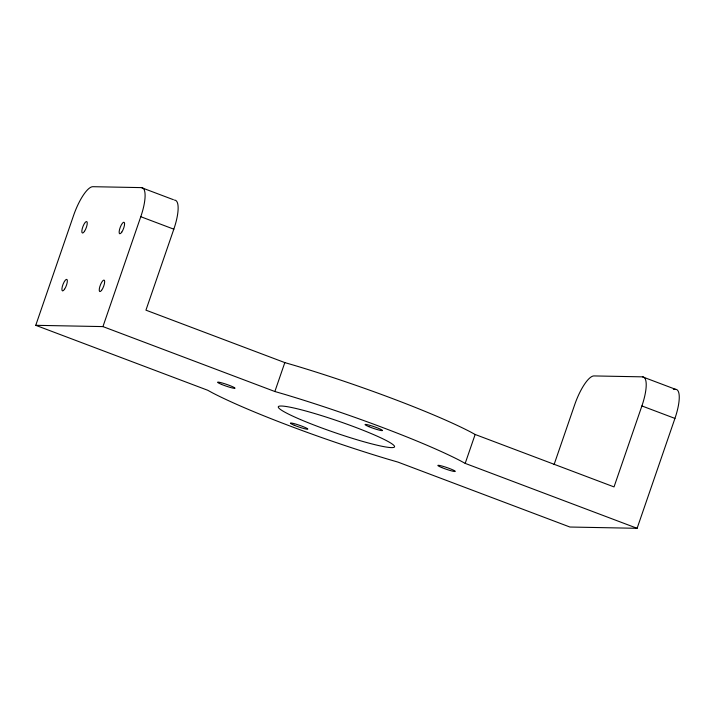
<?xml version="1.0" encoding="UTF-8"?>
<svg xmlns="http://www.w3.org/2000/svg" width="715" height="715" viewBox="0 0 715 715"><rect width="100%" height="100%" fill="white"/><g stroke="black" fill="none" stroke-linecap="round" stroke-linejoin="round"><path stroke-width="1.07" d="M554.071 464.607L574.708 404.663A30.727 8.839 -69.3 0 1 593.995 375.929L642.526 376.85L675.568 389.326A30.727 8.839 -69.3 0 1 674.942 418.418L637.11 528.305L569.909 527.026L397.987 462.113L388.227 459.271A153.654 14.997 19 0 1 212.721 392.991L207.672 390.238L35.75 325.316L73.591 215.429A30.727 8.839 -69.3 0 1 92.879 186.695L141.409 187.616L173.414 199.7M35.75 325.316L102.942 326.594L140.784 216.708A30.727 8.839 -69.3 0 0 141.409 187.616M174.451 200.093A30.727 8.839 -69.3 0 1 173.825 229.184L145.94 310.158L284.82 362.603L294.589 365.445A153.654 14.997 19 0 1 470.095 431.717L475.144 434.47L614.024 486.915L641.9 405.941A30.727 8.839 -69.3 0 0 642.526 376.85M102.942 326.594L274.864 391.516L284.82 362.603M637.11 528.305L465.188 463.383L475.144 434.47M673.36 389.282L675.568 389.326M274.864 391.516L284.633 394.358A153.654 14.997 19 0 1 460.138 460.639L465.188 463.383M140.784 216.708L173.825 229.184M641.9 405.941L674.942 418.418M64.538 289.235A6.149 1.77 -69.3 0 0 67.031 279.538A6.149 1.77 -69.3 0 0 62.303 286.581A6.149 1.77 -69.3 0 0 64.538 289.235M121.782 232.107A6.149 1.77 -69.3 0 0 124.276 222.419A6.149 1.77 -69.3 0 0 119.548 229.452A6.149 1.77 -69.3 0 0 121.782 232.107M101.602 290.317A6.149 1.77 -69.3 0 0 104.47 280.423A6.149 1.77 -69.3 0 0 99.787 286.742A6.149 1.77 -69.3 0 0 101.602 290.317M84.513 231.303A6.149 1.77 -69.3 0 0 86.908 221.677A6.149 1.77 -69.3 0 0 82.189 228.88A6.149 1.77 -69.3 0 0 84.513 231.303M294.258 425.246A9.224 0.903 19 0 0 307.799 429.134A9.224 0.903 19 0 0 295.232 423.932A9.224 0.903 19 0 0 294.258 425.246M441.718 467.547A9.224 0.903 19 0 0 455.267 471.426A9.224 0.903 19 0 0 442.701 466.234A9.224 0.903 19 0 0 441.718 467.547M368.913 426.667A9.224 0.903 19 0 0 382.462 430.546A9.224 0.903 19 0 0 369.896 425.354A9.224 0.903 19 0 0 368.913 426.667M221.453 384.366A9.224 0.903 19 0 0 234.994 388.254A9.224 0.903 19 0 0 222.428 383.052A9.224 0.903 19 0 0 221.453 384.366M300.568 419.589A61.463 5.997 19 0 0 394.001 447.313A61.463 5.997 19 0 0 314.716 413.538A61.463 5.997 19 0 0 300.568 419.589"/></g></svg>
